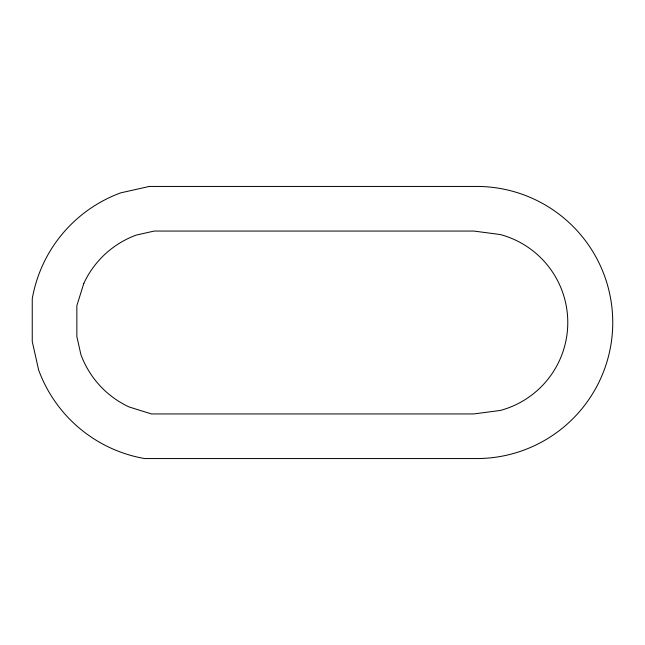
<?xml version="1.0" encoding="UTF-8"?>
<svg xmlns="http://www.w3.org/2000/svg" width="645" height="645" viewBox="0 0 645 645"><rect width="100%" height="100%" fill="white"/><g stroke="black" fill="none" stroke-linecap="round" stroke-linejoin="round"><path stroke-width="0.97" d="M83.834 283.332L76.86 305.633L76.86 336.569L80.883 354.532A93.106 93.106 0 0 0 129.137 406.971L151.438 413.945L473.769 413.945L500.262 410.462A91.058 91.058 0 0 0 500.262 234.538L473.769 231.055L154.236 231.055L136.272 235.078A93.106 93.106 0 0 0 83.834 283.332M149.301 186.445L120.792 192.831A138.103 138.103 0 0 0 32.25 298.812L32.25 341.503L38.636 370.012A138.103 138.103 0 0 0 144.617 458.555L476.695 458.555A136.055 136.055 0 0 0 612.75 322.5A136.055 136.055 0 0 0 476.695 186.445L149.301 186.445"/></g></svg>
